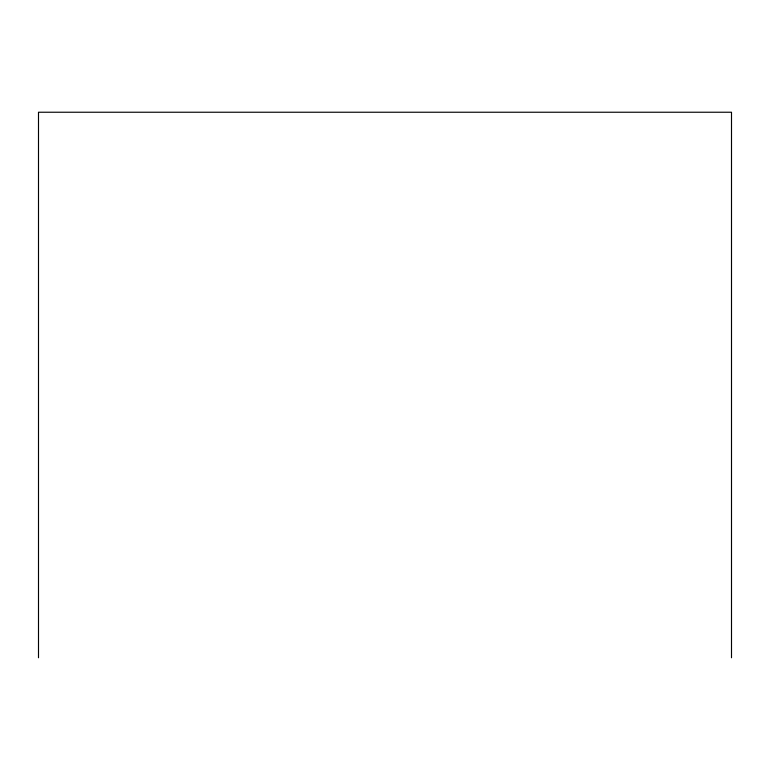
<?xml version="1.0" encoding="UTF-8"?>
<svg xmlns="http://www.w3.org/2000/svg" width="770" height="770" viewBox="0 0 770 770"><rect width="100%" height="100%" fill="white"/><g stroke="black" fill="none" stroke-linecap="round" stroke-linejoin="round"><path stroke-width="1.16" d="M731.5 657.763L731.5 112.237L38.5 112.237L38.5 657.763"/></g></svg>
